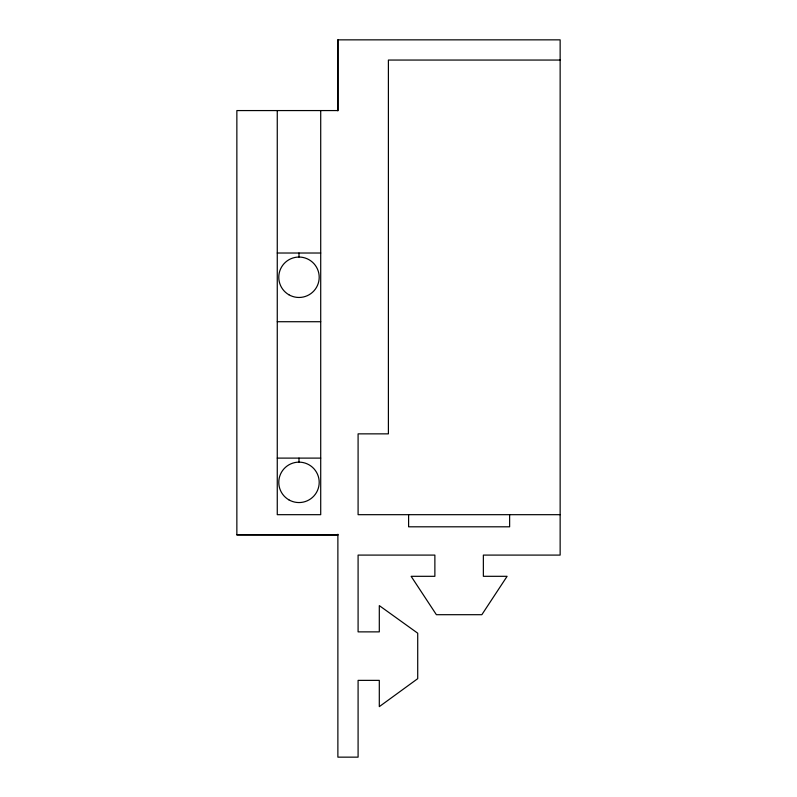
<?xml version="1.0" encoding="UTF-8"?>
<svg xmlns="http://www.w3.org/2000/svg" width="797" height="797" viewBox="0 0 797 797"><rect width="100%" height="100%" fill="white"/><g stroke="black" fill="none" stroke-linecap="round" stroke-linejoin="round"><path stroke-width="1.2" d="M337.878 534.239L337.878 757.15L358.092 757.15L358.092 680.369L379.302 680.369L379.302 706.64L417.718 678.665L417.718 633.197L379.302 605.61L379.302 631.872L358.092 631.872L358.092 555.091L434.873 555.091L434.873 576.311L411.132 576.311L436.387 614.696L481.846 614.696L507.101 576.311L483.361 576.311L483.361 555.091L560.142 555.091L560.142 39.85L337.878 39.85L337.878 110.564L236.858 110.574L236.858 534.837L337.878 534.887L236.858 534.837M560.142 60.054L388.398 60.054L388.398 433.857L358.092 433.857L358.092 514.683L560.142 514.683M277.266 253.018L320.713 253.018M277.266 321.719L320.713 321.719M277.266 458.106L320.713 458.106M509.632 514.683L509.632 526.807L408.602 526.807L408.602 514.683M337.878 39.85L337.878 110.833M320.713 110.564L320.713 514.683L277.266 514.683L277.266 110.564M298.985 253.018L298.985 257.052M298.985 458.106L298.985 462.14M288.883 499.849A20.204 20.204 0 0 0 319.198 482.354A20.204 20.204 0 0 0 288.883 464.85A20.204 20.204 0 0 0 288.883 499.849M288.883 294.76A20.204 20.204 0 0 0 319.198 277.256A20.204 20.204 0 0 0 288.883 259.762A20.204 20.204 0 0 0 288.883 294.76"/></g></svg>
